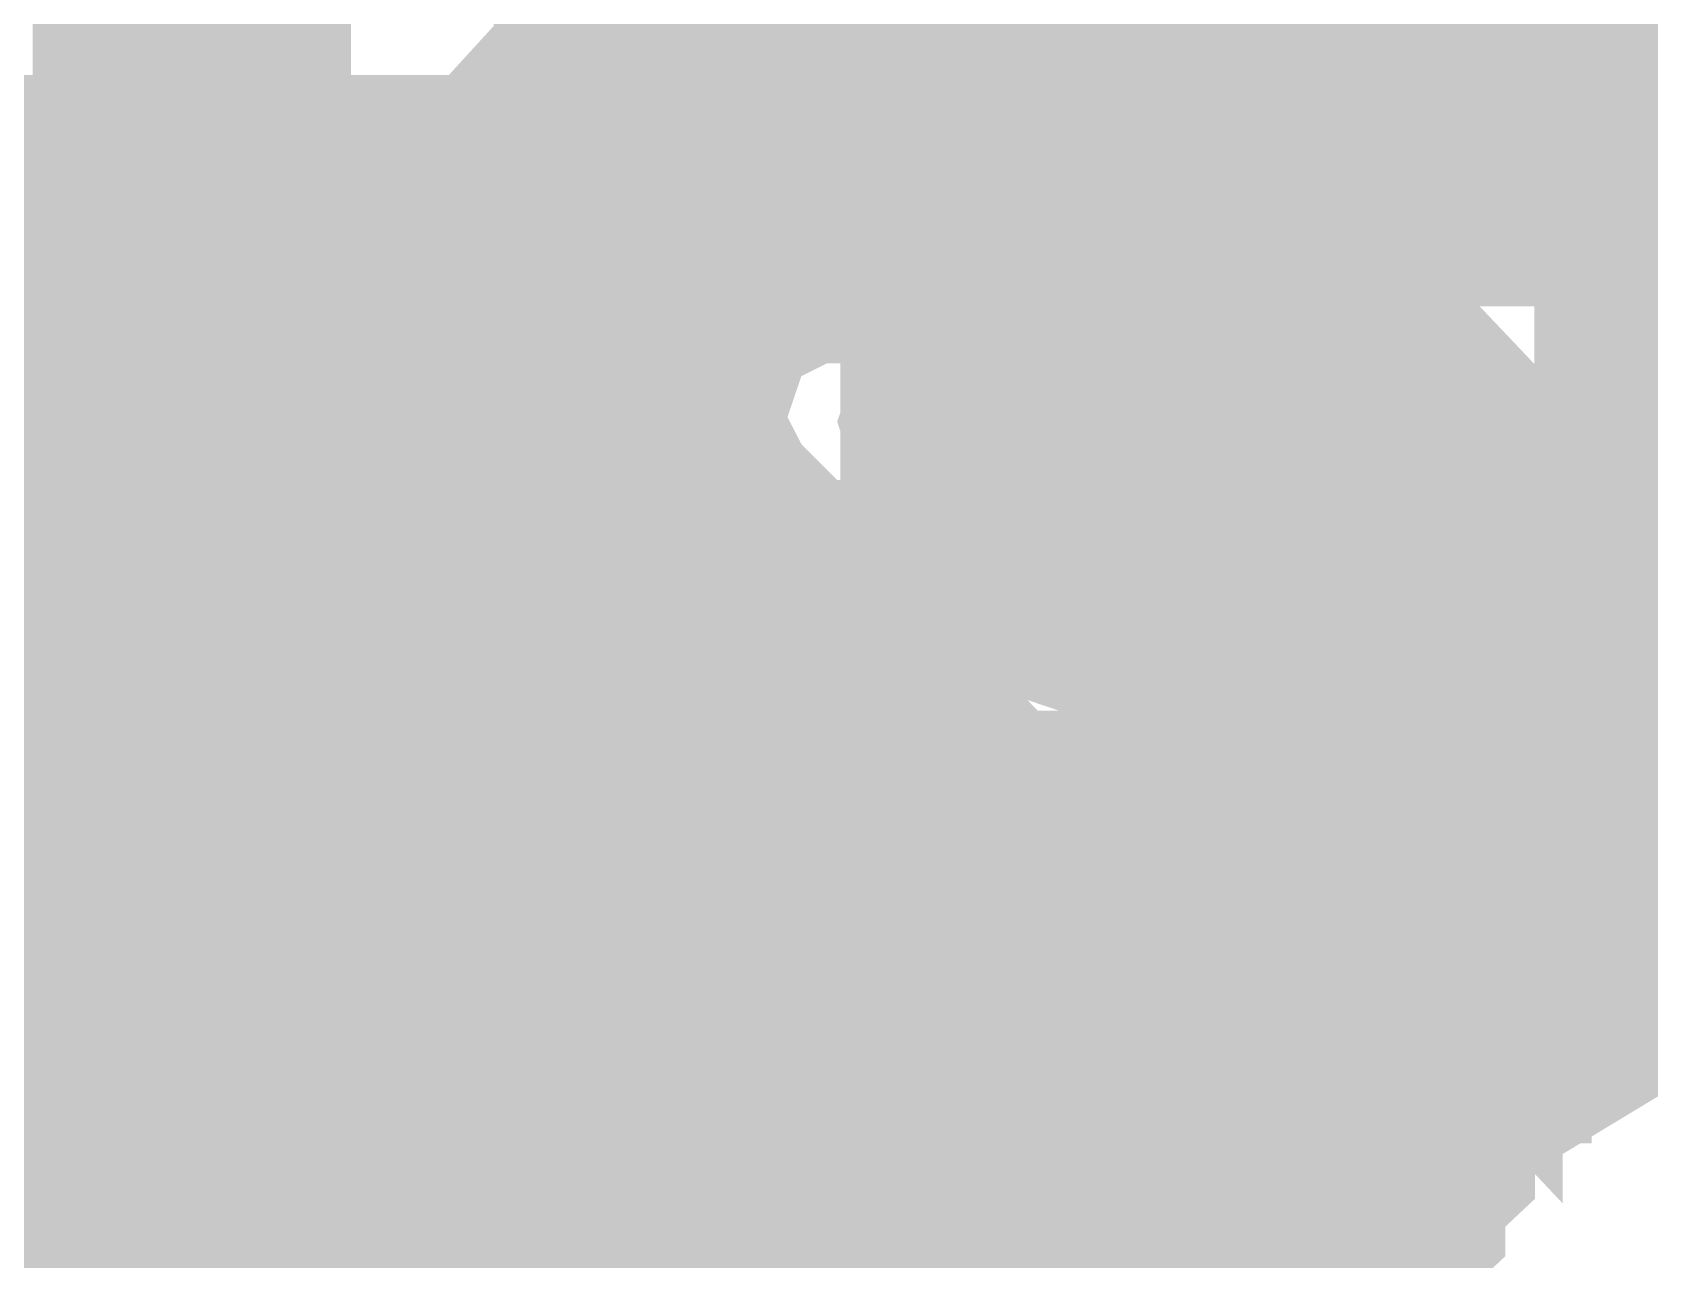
# Model space of a CAD drawing. Extents: x 0.1 to 11.6, y 0.3 to 16.2.
# Drawn here: x 10.1484 to 10.2416, y 12.8016 to 12.8725 of the extents above; entities that cross this region are included whole.
import ezdxf

# ---------------------------------------------------------------- set-up
doc = ezdxf.new("R2010")
doc.units = 0
doc.header["$MEASUREMENT"] = 0

msp = doc.modelspace()

# ---------------------------------------------------------------- linework, layer by layer
at = {"color": 0}
for points, const_width in [([(10.29, 12.92), (10.2917, 12.92), (10.2617, 12.915), (10.2317, 12.905), (10.205, 12.8883), (10.1833, 12.8683), (10.1634, 12.845), (10.16, 12.8417), (10.16, 12.8433), (10.16, 12.845), (10.16, 12.8467), (10.16, 12.85), (10.1583, 12.8517), (10.1533, 12.855), (10.15, 12.8567), (10.1417, 12.8567)], 0.01), ([(10.29, 12.92), (10.2617, 12.9167), (10.2367, 12.9083), (10.2116, 12.8967), (10.1883, 12.88), (10.17, 12.86)], 0.01), ([(10.2917, 12.5933), (10.2917, 12.605), (10.2617, 12.61), (10.2333, 12.62), (10.2083, 12.6367), (10.1867, 12.6583), (10.1683, 12.6833), (10.1567, 12.7116), (10.1517, 12.74), (10.1517, 12.7717), (10.1567, 12.8017), (10.1683, 12.8283), (10.1867, 12.8533), (10.2083, 12.875), (10.2333, 12.8917), (10.2617, 12.9033), (10.2917, 12.9083), (10.2917, 12.9183)], 0.006667), ([(10.4267, 12.8433), (10.4067, 12.8683), (10.3834, 12.8883), (10.3567, 12.9033), (10.3283, 12.9134), (10.2967, 12.9167), (10.2967, 12.9167), (10.2667, 12.9134), (10.2367, 12.9033), (10.21, 12.8883), (10.1867, 12.8683), (10.1667, 12.8433), (10.1533, 12.8167), (10.1433, 12.7867), (10.1417, 12.7567), (10.1433, 12.725), (10.1533, 12.695), (10.1667, 12.6683), (10.1867, 12.6433), (10.21, 12.6233), (10.2367, 12.6083), (10.2667, 12.5983)], 0.006667), ([(10.1517, 12.8233), (10.1517, 12.825), (10.155, 12.8333), (10.1567, 12.83), (10.1533, 12.8233), (10.155, 12.8267), (10.16, 12.835), (10.1634, 12.8433), (10.17, 12.85), (10.175, 12.86), (10.1816, 12.8666), (10.1867, 12.8733), (10.1934, 12.88), (10.2017, 12.885), (10.2083, 12.89), (10.2167, 12.8967), (10.225, 12.9), (10.2333, 12.905), (10.2433, 12.91), (10.2517, 12.9117)], 0.01), ([(10.2467, 12.91), (10.2383, 12.905), (10.23, 12.9), (10.2217, 12.8967), (10.2133, 12.89), (10.2067, 12.885), (10.2, 12.88), (10.1917, 12.8733), (10.185, 12.8666), (10.18, 12.86), (10.1733, 12.85), (10.1683, 12.8433), (10.1634, 12.835), (10.16, 12.8267), (10.1583, 12.8233)], 0.01), ([(10.2333, 12.8467), (10.2367, 12.8467), (10.2067, 12.8783), (10.2033, 12.8783), (10.2267, 12.895), (10.2533, 12.905), (10.2817, 12.9117), (10.3117, 12.9117), (10.34, 12.905), (10.3666, 12.895), (10.39, 12.8783)], 0.006667), ([(10.1634, 12.845), (10.1634, 12.8917), (10.165, 12.8917), (10.1667, 12.8917), (10.1683, 12.8917), (10.17, 12.8917), (10.1733, 12.8917)], 0.006667), ([(10.1783, 12.845), (10.1783, 12.8917)], 0.006667), ([(10.2, 12.8883), (10.2, 12.865)], 0.006667), ([(10.2067, 12.8883), (10.2067, 12.865)], 0.006667), ([(10.2067, 12.865), (10.2067, 12.8883)], 0.006667), ([(10.21, 12.865), (10.21, 12.8883)], 0.006667), ([(10.2133, 12.8883), (10.2133, 12.865)], 0.006667), ([(10.225, 12.8883), (10.215, 12.8883), (10.215, 12.865)], 0.006667), ([(10.225, 12.865), (10.225, 12.8883), (10.2333, 12.8883)], 0.006667), ([(10.2267, 12.8883), (10.2267, 12.865)], 0.006667), ([(10.23, 12.865), (10.23, 12.8883)], 0.006667), ([(10.2317, 12.8883), (10.2317, 12.865)], 0.006667), ([(10.2317, 12.8883), (10.2317, 12.865)], 0.006667), ([(10.2333, 12.865), (10.2333, 12.8883)], 0.006667), ([(10.2333, 12.8883), (10.2333, 12.865)], 0.006667), ([(10.235, 12.8883), (10.235, 12.865)], 0.006667), ([(10.2367, 12.8883), (10.2367, 12.865)], 0.006667), ([(10.2567, 12.8883), (10.24, 12.8883), (10.24, 12.865)], 0.006667), ([(10.1517, 12.885), (10.1517, 12.865)], 0.006667), ([(10.1583, 12.865), (10.1583, 12.885)], 0.006667), ([(10.16, 12.885), (10.16, 12.865)], 0.006667), ([(10.1634, 12.885), (10.1634, 12.865)], 0.006667), ([(10.1833, 12.885), (10.1833, 12.865)], 0.006667), ([(10.27, 12.885), (10.1934, 12.885), (10.1934, 12.865)], 0.006667), ([(10.1733, 12.86), (10.1867, 12.86), (10.1917, 12.865), (10.2, 12.8666), (10.2067, 12.865), (10.2133, 12.86), (10.215, 12.86), (10.2133, 12.8633), (10.2167, 12.865), (10.22, 12.8683), (10.2233, 12.87), (10.2267, 12.8717), (10.23, 12.8733), (10.2333, 12.875), (10.2367, 12.8783), (10.24, 12.88), (10.2517, 12.86), (10.2467, 12.86), (10.215, 12.86)], 0.006667), ([(10.2367, 12.88), (10.2333, 12.8783), (10.2283, 12.875), (10.225, 12.8733), (10.2217, 12.8717), (10.2183, 12.87), (10.215, 12.8683), (10.2116, 12.865), (10.2083, 12.8633), (10.2133, 12.8633)], 0.006667), ([(10.2467, 12.86), (10.2367, 12.88), (10.24, 12.88)], 0.006667), ([(10.16, 12.8783), (10.16, 12.865)], 0.006667), ([(10.1867, 12.8783), (10.1867, 12.865)], 0.006667), ([(10.1883, 12.8783), (10.1883, 12.865)], 0.006667), ([(10.1883, 12.8783), (10.19, 12.8783), (10.1934, 12.8783), (10.195, 12.8783), (10.1983, 12.8783), (10.2033, 12.8783), (10.2067, 12.8783), (10.2116, 12.8783), (10.2167, 12.8783), (10.2167, 12.865)], 0.006667), ([(10.2033, 12.8783), (10.2333, 12.8467)], 0.006667), ([(10.23, 12.865), (10.23, 12.8783)], 0.006667), ([(10.18, 12.8483), (10.1816, 12.8517), (10.185, 12.8567), (10.1883, 12.86), (10.1917, 12.8633), (10.195, 12.8666), (10.2, 12.87), (10.2033, 12.8733), (10.2067, 12.8767)], 0.006667), ([(10.2067, 12.8767), (10.2333, 12.85)], 0.006667), ([(10.2083, 12.8733), (10.2067, 12.875), (10.2067, 12.8767)], 0.006667), ([(10.3, 12.8767), (10.2983, 12.865), (10.29, 12.865), (10.2817, 12.8633), (10.2733, 12.86), (10.2667, 12.8567), (10.26, 12.8533), (10.2517, 12.85), (10.245, 12.845), (10.24, 12.84)], 0.006667), ([(10.2267, 12.8533), (10.2083, 12.8733)], 0.006667), ([(10.19, 12.7833), (10.2, 12.8083), (10.215, 12.83), (10.235, 12.8483), (10.2584, 12.8617), (10.285, 12.8683), (10.3117, 12.8683), (10.3383, 12.8617), (10.3366, 12.8617), (10.3333, 12.8633), (10.3317, 12.865), (10.3283, 12.865), (10.325, 12.8666), (10.3233, 12.8666), (10.32, 12.8666), (10.3167, 12.8683), (10.315, 12.8683)], 0.006667), ([(10.2333, 12.8467), (10.24, 12.8517), (10.2467, 12.855), (10.2533, 12.8583), (10.26, 12.8617), (10.2667, 12.8633), (10.275, 12.865), (10.2817, 12.8666), (10.29, 12.8683)], 0.006667), ([(10.1733, 12.865), (9.91499, 12.865), (9.91499, 12.6483), (10.1733, 12.6483)], 0.01), ([(10.195, 12.8666), (10.1917, 12.8666), (10.1883, 12.865), (10.1867, 12.865), (10.1833, 12.8633), (10.1816, 12.86)], 0.006667), ([(10.195, 12.8666), (10.1967, 12.8666)], 0.006667), ([(10.2, 12.8666), (10.195, 12.8666)], 0.006667), ([(10.2867, 12.8666), (10.28, 12.8666), (10.2733, 12.865), (10.2667, 12.8617), (10.2617, 12.86), (10.255, 12.8567), (10.2483, 12.8533), (10.2433, 12.85), (10.2367, 12.8467)], 0.006667), ([(10.17, 12.865), (10.17, 12.83)], 0.006667), ([(10.175, 12.865), (10.3834, 12.865)], 0.006667), ([(10.1917, 12.865), (10.1917, 12.8633)], 0.006667), ([(10.2367, 12.8633), (10.2367, 12.865)], 0.006667), ([(10.2983, 12.865), (10.29, 12.865), (10.2833, 12.8633), (10.2767, 12.8617), (10.2683, 12.8583), (10.2617, 12.855), (10.255, 12.8517), (10.2483, 12.8467), (10.2416, 12.8417), (10.24, 12.84)], 0.006667), ([(10.2917, 12.865), (10.2884, 12.865), (10.28, 12.8633), (10.2733, 12.8617), (10.265, 12.86), (10.2584, 12.8567), (10.2517, 12.8533), (10.245, 12.8483), (10.24, 12.8467)], 0.006667), ([(10.1917, 12.8633), (10.1934, 12.8633), (10.195, 12.8633), (10.1967, 12.8633), (10.1983, 12.8633), (10.2017, 12.8633), (10.205, 12.8633), (10.2083, 12.8633), (10.2133, 12.8633), (10.2167, 12.8633), (10.22, 12.8633)], 0.006667), ([(10.205, 12.8633), (10.205, 12.8483), (10.2116, 12.8483)], 0.006667), ([(10.2067, 12.8483), (10.2067, 12.8633)], 0.006667), ([(10.2116, 12.86), (10.2083, 12.8633)], 0.006667), ([(10.22, 12.8483), (10.2116, 12.8483), (10.2116, 12.8633)], 0.006667), ([(10.2167, 12.8483), (10.2167, 12.8633)], 0.006667), ([(10.22, 12.8633), (10.2233, 12.8633), (10.2267, 12.8633), (10.23, 12.8633), (10.2317, 12.8633), (10.235, 12.8633), (10.2367, 12.8633)], 0.006667), ([(10.2233, 12.8483), (10.22, 12.8483), (10.22, 12.8633)], 0.006667), ([(10.2233, 12.8483), (10.2233, 12.8633)], 0.006667), ([(10.1383, 12.8567), (10.1417, 12.8567), (10.1433, 12.8583), (10.145, 12.8567), (10.1483, 12.8567), (10.15, 12.855), (10.1517, 12.855), (10.1517, 12.8533), (10.1533, 12.8517), (10.155, 12.85), (10.155, 12.8483), (10.1567, 12.8467), (10.1567, 12.845), (10.155, 12.8417), (10.155, 12.84), (10.1533, 12.8366), (10.1517, 12.8333), (10.15, 12.8317), (10.1467, 12.8317), (10.1433, 12.83), (10.1417, 12.8317), (10.14, 12.8317)], 0.01), ([(10.1717, 12.86), (10.1083, 12.86), (10.1067, 12.86), (10.09, 12.8383), (10.0767, 12.8117), (10.07, 12.785), (10.0667, 12.7567), (10.07, 12.7283), (10.0767, 12.7), (10.09, 12.675), (10.1067, 12.6517), (10.1083, 12.6517), (10.1717, 12.6517)], 0.01), ([(10.16, 12.8417), (10.1617, 12.8433), (10.1617, 12.845), (10.1617, 12.8467), (10.1617, 12.8483), (10.1634, 12.85), (10.165, 12.85), (10.1667, 12.8517), (10.1717, 12.86), (10.1683, 12.86), (10.14, 12.86), (10.1383, 12.86), (10.1367, 12.86), (10.135, 12.86), (10.11, 12.86), (10.0917, 12.8383)], 0.01), ([(10.1983, 12.78), (10.2067, 12.8033), (10.22, 12.825), (10.2383, 12.8417), (10.26, 12.8533), (10.285, 12.86), (10.31, 12.86), (10.3333, 12.855), (10.3383, 12.8617)], 0.006667), ([(10.2, 12.7933), (10.2116, 12.815), (10.2283, 12.8333), (10.2483, 12.8483), (10.2717, 12.8583), (10.295, 12.8617), (10.2967, 12.8617), (10.295, 12.8617), (10.32, 12.8583), (10.3433, 12.8483), (10.3633, 12.8333), (10.38, 12.815), (10.39, 12.7933)], 0.006667), ([(10.3917, 12.7933), (10.3817, 12.815), (10.365, 12.8333), (10.345, 12.8483), (10.3217, 12.8583), (10.2967, 12.8617), (10.2967, 12.8617), (10.2717, 12.8583), (10.25, 12.8483), (10.2283, 12.8333), (10.2133, 12.815), (10.2017, 12.7933)], 0.006667), ([(10.2133, 12.7933), (10.225, 12.815), (10.24, 12.8333), (10.2617, 12.8483), (10.2833, 12.8583), (10.3083, 12.8617), (10.3083, 12.8617), (10.3066, 12.8617), (10.2817, 12.8583), (10.2584, 12.8483), (10.2383, 12.8333), (10.2233, 12.815), (10.2116, 12.7933)], 0.006667), ([(10.1717, 12.86), (10.3217, 12.86), (10.3383, 12.8383), (10.3517, 12.8117), (10.3583, 12.785), (10.3617, 12.7567), (10.3583, 12.7283), (10.3517, 12.7), (10.3383, 12.675), (10.3217, 12.6517), (10.1717, 12.6517)], 0.006667), ([(10.1867, 12.86), (10.19, 12.86), (10.1934, 12.86), (10.1967, 12.86), (10.2017, 12.86)], 0.006667), ([(10.3317, 12.855), (10.3083, 12.86), (10.2833, 12.86), (10.2584, 12.8533), (10.2367, 12.8417), (10.2183, 12.825), (10.205, 12.8033), (10.1967, 12.78), (10.1934, 12.7567), (10.1967, 12.7317), (10.205, 12.7083), (10.2183, 12.6883), (10.2367, 12.6717), (10.2584, 12.66), (10.2833, 12.6533), (10.3083, 12.6517), (10.3317, 12.6583), (10.3333, 12.6583)], 0.006667), ([(10.39, 12.7917), (10.3783, 12.815), (10.3633, 12.8333), (10.3433, 12.8483), (10.32, 12.8567), (10.295, 12.86), (10.295, 12.86), (10.2717, 12.8567), (10.2483, 12.8483), (10.2283, 12.8333), (10.2116, 12.815), (10.2017, 12.7917)], 0.006667), ([(10.2017, 12.86), (10.2033, 12.86), (10.205, 12.86), (10.2067, 12.86), (10.2083, 12.86), (10.2133, 12.86)], 0.006667), ([(10.2767, 12.8317), (10.2683, 12.8283), (10.2584, 12.83), (10.2517, 12.8366), (10.2517, 12.8467), (10.255, 12.855), (10.2633, 12.86), (10.2733, 12.8583), (10.2717, 12.8583)], 0.006667), ([(10.2733, 12.84), (10.24, 12.84), (10.24, 12.8583), (10.2917, 12.8583)], 0.01), ([(10.0917, 12.8467), (10.1133, 12.855), (10.1383, 12.8583), (10.1317, 12.8583), (10.1233, 12.8583), (10.1166, 12.8567), (10.11, 12.855), (10.1017, 12.8517), (10.095, 12.8483)], 0.006667), ([(10.1767, 12.8517), (10.175, 12.8517), (10.1683, 12.855), (10.16, 12.8567), (10.1533, 12.8583), (10.1467, 12.8583), (10.1383, 12.8583)], 0.006667), ([(10.1383, 12.6533), (10.1617, 12.6567), (10.185, 12.6667), (10.2033, 12.68), (10.22, 12.6983), (10.2317, 12.72), (10.2367, 12.7433), (10.2367, 12.7683), (10.2317, 12.7917), (10.22, 12.8133), (10.2033, 12.8317), (10.185, 12.8467), (10.1617, 12.855), (10.1383, 12.8583)], 0.006667), ([(10.205, 12.8583), (10.195, 12.8583)], 0.006667), ([(10.21, 12.8583), (10.205, 12.8583), (10.2, 12.855), (10.1983, 12.85), (10.2, 12.845), (10.205, 12.8433), (10.21, 12.8433), (10.2116, 12.84), (10.2133, 12.8383), (10.2167, 12.8383), (10.22, 12.84), (10.22, 12.8433), (10.22, 12.8467), (10.2167, 12.8483), (10.2133, 12.8483), (10.2116, 12.8467), (10.21, 12.8433)], 0.006667), ([(10.2067, 12.8567), (10.205, 12.8583), (10.2017, 12.8567), (10.2, 12.8567), (10.1983, 12.855), (10.1983, 12.8533), (10.1983, 12.85)], 0.006667), ([(10.2083, 12.8567), (10.2067, 12.8583), (10.205, 12.8583)], 0.006667), ([(10.33, 12.8517), (10.3283, 12.8517), (10.3217, 12.855), (10.315, 12.8567), (10.3083, 12.8567), (10.3017, 12.8583), (10.295, 12.8583), (10.2884, 12.8583), (10.28, 12.8567), (10.2733, 12.8567), (10.2667, 12.8533), (10.26, 12.8517), (10.2533, 12.8483), (10.2483, 12.845), (10.2416, 12.8417), (10.235, 12.8383), (10.23, 12.8333), (10.225, 12.8283), (10.22, 12.8233), (10.2167, 12.8184), (10.2116, 12.8117), (10.2083, 12.805), (10.205, 12.7983)], 0.006667), ([(10.3317, 12.6583), (10.33, 12.66), (10.305, 12.655), (10.28, 12.6567), (10.255, 12.665), (10.2333, 12.6783), (10.2167, 12.6967), (10.2033, 12.7183), (10.1967, 12.7433), (10.1967, 12.7683), (10.2033, 12.7933), (10.2167, 12.8167), (10.2333, 12.835), (10.255, 12.8483), (10.28, 12.855), (10.305, 12.8567), (10.33, 12.8517), (10.3317, 12.855), (10.3333, 12.855)], 0.006667), ([(10.245, 12.825), (10.2416, 12.8267), (10.2383, 12.8283), (10.2367, 12.8317), (10.235, 12.835), (10.235, 12.8366), (10.235, 12.8383), (10.235, 12.84), (10.235, 12.8433), (10.2367, 12.8467), (10.2383, 12.8483), (10.2383, 12.85), (10.2416, 12.8533), (10.245, 12.8567)], 0.006667), ([(10.2416, 12.8567), (10.2416, 12.8417)], 0.006667), ([(10.195, 12.7933), (10.1983, 12.8017), (10.2017, 12.8083), (10.205, 12.815), (10.21, 12.8217), (10.1783, 12.8533), (10.1634, 12.8283), (10.1517, 12.8), (10.1467, 12.7717)], 0.006667), ([(10.21, 12.8217), (10.2133, 12.8217), (10.1816, 12.8533), (10.1683, 12.8317), (10.1583, 12.8083), (10.1517, 12.785), (10.15, 12.76), (10.1467, 12.76), (10.1467, 12.7584), (10.1467, 12.7567), (10.1467, 12.755), (10.1467, 12.7533), (10.1467, 12.7517)], 0.006667), ([(10.2033, 12.7817), (10.2133, 12.805), (10.2283, 12.825), (10.2483, 12.84), (10.27, 12.85), (10.295, 12.855), (10.2983, 12.855), (10.2967, 12.855), (10.2967, 12.7917)], 0.006667), ([(10.255, 12.855), (10.26, 12.855), (10.2633, 12.855), (10.2567, 12.8533), (10.2517, 12.8467), (10.2517, 12.84), (10.2567, 12.8333), (10.2633, 12.8317), (10.2667, 12.8317), (10.2683, 12.8317), (10.27, 12.8317), (10.2717, 12.8317), (10.2733, 12.8333), (10.275, 12.8333), (10.275, 12.835), (10.2767, 12.8366), (10.2767, 12.8383)], 0.006667), ([(10.2633, 12.855), (10.2667, 12.855), (10.26, 12.8533)], 0.006667), ([(10.185, 12.8417), (10.1833, 12.8417), (10.1617, 12.85), (10.1383, 12.8533), (10.115, 12.85), (10.0933, 12.8417), (10.095, 12.8417), (10.1033, 12.8267)], 0.006667), ([(10.09, 12.6733), (10.1133, 12.6634), (10.1383, 12.6583), (10.1617, 12.6634), (10.185, 12.6733), (10.205, 12.6883), (10.22, 12.7083), (10.2283, 12.7317), (10.2317, 12.7567), (10.2283, 12.78), (10.22, 12.8033), (10.205, 12.8233), (10.185, 12.84), (10.1617, 12.85), (10.1383, 12.8533), (10.1383, 12.8533), (10.1133, 12.85), (10.09, 12.84)], 0.006667), ([(10.1767, 12.8267), (10.185, 12.8417), (10.1634, 12.85), (10.14, 12.8533), (10.1166, 12.85), (10.095, 12.8417)], 0.006667), ([(10.1383, 12.8533), (10.1433, 12.8517), (10.15, 12.8517), (10.155, 12.8517), (10.1617, 12.85), (10.1667, 12.8483), (10.1717, 12.8467), (10.1767, 12.8433), (10.1816, 12.8417), (10.1833, 12.8417)], 0.006667), ([(10.1383, 12.6583), (10.1617, 12.6634), (10.185, 12.6733), (10.205, 12.6883), (10.22, 12.7083), (10.2283, 12.7317), (10.2317, 12.7567), (10.2283, 12.78), (10.22, 12.8033), (10.205, 12.8233), (10.185, 12.84), (10.1617, 12.85), (10.1383, 12.8533)], 0.006667), ([(10.1816, 12.8533), (10.1783, 12.8533)], 0.006667), ([(10.2067, 12.7833), (10.2717, 12.7833), (10.2717, 12.85), (10.25, 12.84), (10.2317, 12.825), (10.2167, 12.8066), (10.2067, 12.7833), (10.2067, 12.7817), (10.2067, 12.78), (10.2733, 12.78), (10.275, 12.78), (10.2767, 12.7817), (10.2783, 12.7833), (10.28, 12.7833), (10.28, 12.785), (10.2817, 12.785), (10.2833, 12.7867), (10.2833, 12.8533), (10.2833, 12.7884), (10.285, 12.7884), (10.2867, 12.7884), (10.2884, 12.79), (10.2884, 12.8533)], 0.006667), ([(10.2267, 12.8533), (10.2283, 12.8517), (10.23, 12.8517), (10.2317, 12.85), (10.2333, 12.85)], 0.006667), ([(10.2416, 12.8417), (10.245, 12.8417), (10.2467, 12.8433), (10.2483, 12.845), (10.25, 12.8467), (10.2517, 12.8483), (10.2533, 12.8483), (10.255, 12.85), (10.2567, 12.8517)], 0.006667), ([(10.18, 12.8483), (10.205, 12.8217), (10.2083, 12.825), (10.2116, 12.83), (10.215, 12.8333), (10.2183, 12.8366), (10.2217, 12.84), (10.225, 12.8433), (10.2283, 12.8467), (10.2333, 12.85)], 0.006667), ([(10.1983, 12.85), (10.1983, 12.8483), (10.1983, 12.8467), (10.2, 12.845), (10.2017, 12.8433), (10.205, 12.8433), (10.2067, 12.8433), (10.2067, 12.845)], 0.006667), ([(10.215, 12.85), (10.21, 12.8483), (10.2083, 12.8433), (10.21, 12.8383), (10.215, 12.8366)], 0.006667), ([(10.2083, 12.8366), (10.2133, 12.8383), (10.215, 12.8433), (10.2133, 12.8483), (10.2083, 12.85)], 0.006667), ([(10.1783, 12.8483), (10.1767, 12.845), (10.1717, 12.8383), (10.1667, 12.83), (10.1634, 12.8217), (10.16, 12.815), (10.1567, 12.8066), (10.1533, 12.7983), (10.1517, 12.79), (10.15, 12.78), (10.1483, 12.7717), (10.1483, 12.7633), (10.1483, 12.755), (10.1483, 12.745), (10.15, 12.7367), (10.1517, 12.7283), (10.1533, 12.72), (10.155, 12.71), (10.1583, 12.7017), (10.1617, 12.695), (10.165, 12.6867), (10.1683, 12.6783), (10.1733, 12.6717), (10.1783, 12.665)], 0.006667), ([(10.18, 12.8483), (10.1783, 12.8483), (10.1783, 12.8467), (10.18, 12.845)], 0.006667), ([(10.2233, 12.8483), (10.215, 12.8483)], 0.006667), ([(10.24, 12.8467), (10.2367, 12.845), (10.2317, 12.84), (10.225, 12.835), (10.2217, 12.83), (10.22, 12.8267)], 0.01), ([(10.1634, 12.845), (10.165, 12.845)], 0.01), ([(10.1634, 12.845), (10.165, 12.845), (10.1667, 12.845), (10.1683, 12.845), (10.17, 12.845), (10.1733, 12.845)], 0.006667), ([(10.1733, 12.845), (10.175, 12.845), (10.1767, 12.845), (10.1783, 12.845)], 0.006667), ([(10.18, 12.845), (10.2, 12.825)], 0.006667), ([(10.165, 12.8433), (10.165, 12.8417), (10.165, 12.84), (10.1634, 12.8383), (10.1634, 12.835), (10.1617, 12.8333), (10.16, 12.8317), (10.1583, 12.8317), (10.1583, 12.83)], 0.006667), ([(10.195, 12.8433), (10.205, 12.8433)], 0.006667), ([(10.205, 12.8433), (10.2067, 12.8433), (10.2083, 12.8433)], 0.006667), ([(10.175, 12.8267), (10.1816, 12.8417)], 0.006667), ([(10.24, 12.84), (10.2416, 12.84), (10.2416, 12.8417)], 0.006667), ([(10.2317, 12.7584), (10.2283, 12.7817), (10.2183, 12.8033), (10.205, 12.8233), (10.1867, 12.8383), (10.19, 12.8383), (10.18, 12.8233), (10.1816, 12.8233), (10.1783, 12.8233), (10.1783, 12.825), (10.1767, 12.825), (10.175, 12.8267)], 0.006667), ([(10.1867, 12.8383), (10.1783, 12.8233)], 0.006667), ([(10.2317, 12.7584), (10.2283, 12.7817), (10.22, 12.805), (10.205, 12.8233), (10.1867, 12.8383)], 0.006667), ([(10.2167, 12.7584), (10.2333, 12.7584), (10.23, 12.7817), (10.2217, 12.805), (10.2083, 12.8233), (10.19, 12.8383)], 0.006667), ([(10.215, 12.8383), (10.2233, 12.8383)], 0.006667), ([(10.175, 12.8267), (10.1767, 12.8267), (10.1717, 12.8283), (10.1683, 12.8317), (10.1634, 12.8333), (10.1583, 12.8333), (10.1533, 12.835), (10.15, 12.835), (10.145, 12.8366), (10.14, 12.8366)], 0.006667), ([(10.1433, 12.83), (10.1467, 12.83), (10.1483, 12.83), (10.15, 12.83), (10.1517, 12.83), (10.1517, 12.8317), (10.1533, 12.8317), (10.155, 12.8333)], 0.01), ([(10.1567, 12.83), (10.1583, 12.83)], 0.01), ([(10.3717, 12.6667), (10.3733, 12.6667), (10.375, 12.6683), (10.3767, 12.67), (10.3783, 12.67), (10.38, 12.6717), (10.3817, 12.6733), (10.3834, 12.675), (10.385, 12.6767), (10.3783, 12.67)], 0.006667), ([(10.1683, 12.805), (10.1767, 12.8184), (10.175, 12.8184), (10.175, 12.82), (10.1733, 12.82), (10.1733, 12.8217), (10.1717, 12.8217), (10.1733, 12.8217), (10.1567, 12.8283), (10.14, 12.83), (10.1233, 12.8283), (10.1067, 12.8217), (10.105, 12.8217), (10.0883, 12.8083)], 0.006667), ([(10.1717, 12.69), (10.1883, 12.7033), (10.2, 12.72), (10.2083, 12.7416), (10.2083, 12.7617), (10.2033, 12.7833), (10.1934, 12.8017), (10.1783, 12.8167), (10.1583, 12.8267), (10.1383, 12.83), (10.1334, 12.83), (10.1283, 12.83), (10.125, 12.8283), (10.12, 12.8283), (10.1166, 12.8267), (10.1117, 12.825), (10.1083, 12.8233), (10.105, 12.8217)], 0.006667), ([(10.1733, 12.8217), (10.1567, 12.8283), (10.14, 12.83), (10.1233, 12.8283), (10.1067, 12.8217), (10.115, 12.8066)], 0.006667), ([(10.1483, 12.83), (10.1467, 12.83)], 0.006667), ([(10.17, 12.83), (10.18, 12.83)], 0.006667), ([(10.17, 12.83), (10.1717, 12.83)], 0.006667), ([(10.18, 12.83), (10.1816, 12.83), (10.1833, 12.83), (10.185, 12.83), (10.1867, 12.83)], 0.006667), ([(10.1867, 12.83), (10.2133, 12.83)], 0.006667), ([(10.2133, 12.83), (10.215, 12.83), (10.2167, 12.83), (10.2183, 12.83), (10.22, 12.83), (10.2217, 12.83), (10.2233, 12.83)], 0.006667), ([(10.2233, 12.83), (10.2467, 12.83)], 0.006667), ([(10.2633, 12.8267), (10.2483, 12.8267), (10.2433, 12.8267), (10.24, 12.8267), (10.235, 12.8267), (10.2317, 12.8267), (10.2283, 12.8267), (10.2233, 12.8267), (10.2217, 12.8267), (10.22, 12.8267), (10.2167, 12.8267), (10.215, 12.8267), (10.1934, 12.8267), (10.1934, 12.825)], 0.01), ([(10.1934, 12.8267), (10.195, 12.8267)], 0.01), ([(10.2067, 12.825), (10.1683, 12.825), (10.1667, 12.825), (10.1667, 12.8233)], 0.01), ([(10.1767, 12.7116), (10.1767, 12.8017), (10.21, 12.8017), (10.21, 12.8184), (10.21, 12.82), (10.21, 12.8217), (10.2083, 12.8233), (10.2083, 12.825), (10.2067, 12.825), (10.2233, 12.825), (10.2233, 12.8233), (10.2233, 12.8217), (10.225, 12.82), (10.225, 12.8184), (10.225, 12.6967)], 0.01), ([(10.22, 12.8267), (10.2167, 12.8217), (10.2116, 12.815), (10.2083, 12.8083), (10.205, 12.8017), (10.2017, 12.7933), (10.2, 12.7867), (10.1983, 12.7783), (10.1967, 12.77)], 0.006667), ([(10.22, 12.8233), (10.1967, 12.8233), (10.1967, 12.8267)], 0.006667), ([(10.2, 12.8233), (10.2, 12.8267)], 0.006667), ([(10.2017, 12.8233), (10.2017, 12.8267)], 0.006667), ([(10.205, 12.8233), (10.205, 12.8267)], 0.006667), ([(10.205, 12.8233), (10.205, 12.8267)], 0.006667), ([(10.2067, 12.6883), (10.2233, 12.6883), (10.2233, 12.69), (10.2233, 12.6917), (10.225, 12.6934), (10.225, 12.695), (10.225, 12.6967), (10.225, 12.8184), (10.225, 12.82), (10.2233, 12.8217), (10.2233, 12.8233), (10.2233, 12.825), (10.2633, 12.825)], 0.01), ([(10.2083, 12.8233), (10.2083, 12.8267)], 0.006667), ([(10.21, 12.8233), (10.21, 12.8267)], 0.006667), ([(10.21, 12.8233), (10.21, 12.8267)], 0.006667), ([(10.2133, 12.8233), (10.2133, 12.8267)], 0.006667), ([(10.2167, 12.8233), (10.2167, 12.8267)], 0.006667), ([(10.2183, 12.8233), (10.2183, 12.8267)], 0.006667), ([(10.2183, 12.8233), (10.2183, 12.8267)], 0.006667), ([(10.265, 12.8267), (10.265, 12.8233), (10.2633, 12.8233), (10.26, 12.8233), (10.2584, 12.8233), (10.255, 12.8233), (10.2517, 12.8233), (10.2483, 12.8233), (10.245, 12.8233), (10.2416, 12.8233), (10.2367, 12.8233), (10.2333, 12.8233), (10.23, 12.8233), (10.2267, 12.8233), (10.225, 12.8233), (10.2233, 12.8233), (10.22, 12.8233)], 0.006667), ([(10.2217, 12.8233), (10.2217, 12.8267)], 0.006667), ([(10.225, 12.8233), (10.225, 12.8267)], 0.006667), ([(10.2283, 12.8233), (10.2283, 12.8267)], 0.006667), ([(10.2317, 12.8267), (10.2317, 12.8117)], 0.006667), ([(10.2333, 12.8267), (10.2333, 12.825)], 0.006667), ([(10.235, 12.8267), (10.235, 12.825)], 0.006667), ([(10.2383, 12.8117), (10.2383, 12.8267)], 0.006667), ([(10.2433, 12.8267), (10.2433, 12.825), (10.2416, 12.825)], 0.006667), ([(10.2433, 12.825), (10.2433, 12.8267)], 0.006667), ([(10.2433, 12.825), (10.2433, 12.8267)], 0.006667), ([(10.1483, 12.8233), (10.1417, 12.8233), (10.1417, 12.8217), (10.1417, 12.8184), (10.1417, 12.815), (10.1417, 12.8117), (10.1417, 12.81), (10.14, 12.81), (10.14, 12.8083), (10.14, 12.7067), (10.14, 12.705), (10.1417, 12.705), (10.1417, 12.7033), (10.1417, 12.6983), (10.1417, 12.6967), (10.1417, 12.6917), (10.1417, 12.69), (10.1417, 12.6883), (10.1483, 12.6883)], 0.01), ([(10.1816, 12.8233), (10.1717, 12.8233), (10.17, 12.8233), (10.1683, 12.8233), (10.1667, 12.8233), (10.165, 12.8233), (10.1634, 12.8233), (10.1617, 12.8233), (10.16, 12.8233), (10.1483, 12.8233), (10.1467, 12.8233), (10.1467, 12.8217), (10.1467, 12.6917), (10.1467, 12.69), (10.1483, 12.6883), (10.16, 12.6883), (10.1617, 12.6883), (10.1634, 12.6883), (10.165, 12.6883), (10.1667, 12.6883), (10.1683, 12.6883), (10.17, 12.6883), (10.1717, 12.6883), (10.1816, 12.6883)], 0.01), ([(10.17, 12.8233), (10.1683, 12.8233), (10.165, 12.8233), (10.1634, 12.8233)], 0.01), ([(10.175, 12.8217), (10.1816, 12.8217), (10.1816, 12.8233), (10.2017, 12.8233)], 0.01), ([(10.185, 12.825), (10.1833, 12.8233), (10.1833, 12.8217), (10.1833, 12.82), (10.1833, 12.8184), (10.1833, 12.8167)], 0.006667), ([(10.185, 12.825), (10.1833, 12.8233), (10.1833, 12.8217), (10.1833, 12.82), (10.1833, 12.8184), (10.1833, 12.8167), (10.1833, 12.695)], 0.006667), ([(10.2, 12.825), (10.2017, 12.8233), (10.2017, 12.8217), (10.2033, 12.8217), (10.205, 12.8217)], 0.006667), ([(10.2017, 12.8133), (10.2017, 12.8117), (10.2017, 12.81), (10.2033, 12.81), (10.2033, 12.8117), (10.2033, 12.8133), (10.205, 12.815), (10.205, 12.8184), (10.205, 12.82), (10.2033, 12.82), (10.2033, 12.8217), (10.2033, 12.8233), (10.2017, 12.8233), (10.2017, 12.8217)], 0.01), ([(10.2033, 12.81), (10.2067, 12.81), (10.2083, 12.81), (10.2083, 12.8117), (10.2083, 12.8133), (10.2083, 12.815), (10.2083, 12.8184), (10.2083, 12.82), (10.2083, 12.8217), (10.2083, 12.8233), (10.2067, 12.8233), (10.2033, 12.8233)], 0.01), ([(10.2116, 12.8233), (10.2116, 12.825)], 0.006667), ([(10.225, 12.8233), (10.225, 12.825), (10.2267, 12.825)], 0.006667), ([(10.225, 12.825), (10.225, 12.8233)], 0.006667), ([(10.2317, 12.8167), (10.2317, 12.8184), (10.2333, 12.82), (10.2333, 12.8184), (10.2333, 12.8167)], 0.006667), ([(10.2333, 12.825), (10.235, 12.825), (10.2367, 12.825), (10.2383, 12.825), (10.24, 12.825), (10.2416, 12.825), (10.2433, 12.825)], 0.006667), ([(10.14, 12.7867), (10.1417, 12.795), (10.145, 12.805), (10.1483, 12.815), (10.1517, 12.8233)], 0.006667), ([(10.16, 12.8233), (10.15, 12.7967), (10.145, 12.77), (10.145, 12.7416), (10.15, 12.715), (10.16, 12.6883)], 0.006667), ([(10.1767, 12.8017), (10.1767, 12.8033), (10.1767, 12.805), (10.175, 12.8066), (10.175, 12.8083), (10.1733, 12.81), (10.1717, 12.81), (10.1717, 12.8117), (10.1717, 12.8133), (10.1717, 12.8167), (10.1717, 12.8184), (10.1717, 12.82), (10.1733, 12.82), (10.1733, 12.8217), (10.175, 12.8217), (10.1517, 12.8217), (10.1517, 12.82), (10.15, 12.82), (10.15, 12.8184), (10.15, 12.695)], 0.01), ([(10.1634, 12.8167), (10.1634, 12.8184), (10.1634, 12.82), (10.165, 12.8217), (10.165, 12.8233)], 0.006667), ([(10.165, 12.8233), (10.1634, 12.8217)], 0.006667), ([(10.1683, 12.8233), (10.1683, 12.8217), (10.1667, 12.82), (10.1667, 12.8184), (10.1667, 12.8167)], 0.006667), ([(10.1667, 12.8233), (10.1667, 12.8217), (10.1667, 12.82), (10.1667, 12.8184), (10.1667, 12.8167)], 0.006667), ([(10.1683, 12.8167), (10.1683, 12.8184), (10.1683, 12.82), (10.1683, 12.8217), (10.1683, 12.8233), (10.17, 12.8233)], 0.006667), ([(10.17, 12.8233), (10.17, 12.8217), (10.17, 12.82), (10.1717, 12.8184), (10.1717, 12.8167)], 0.006667), ([(10.1717, 12.8233), (10.1717, 12.8167)], 0.006667), ([(10.1867, 12.6733), (10.1783, 12.6883), (10.1816, 12.6883), (10.18, 12.6883), (10.19, 12.6733), (10.2083, 12.6883), (10.2217, 12.7083), (10.23, 12.73), (10.2333, 12.7533), (10.2167, 12.7533), (10.215, 12.7533), (10.215, 12.755), (10.215, 12.7567), (10.215, 12.7584), (10.2167, 12.7584), (10.2133, 12.7783), (10.2067, 12.7967), (10.195, 12.8117), (10.1816, 12.8233)], 0.006667), ([(10.2017, 12.8167), (10.2017, 12.8184), (10.2033, 12.82), (10.2033, 12.8217), (10.2033, 12.8233)], 0.006667), ([(10.2033, 12.8233), (10.205, 12.8233)], 0.006667), ([(10.205, 12.8233), (10.205, 12.8167), (10.205, 12.815), (10.205, 12.8133), (10.205, 12.8117), (10.2067, 12.81)], 0.006667), ([(10.2067, 12.8167), (10.2067, 12.8184), (10.2067, 12.82), (10.2067, 12.8217), (10.2067, 12.8233), (10.2083, 12.8233)], 0.006667), ([(10.225, 12.8233), (10.2116, 12.8233)], 0.006667), ([(10.2183, 12.8233), (10.2133, 12.8217)], 0.006667), ([(10.2133, 12.8233), (10.2133, 12.8217)], 0.006667), ([(10.2333, 12.8233), (10.2267, 12.8184), (10.2283, 12.8184), (10.23, 12.8184), (10.2317, 12.8184), (10.2333, 12.8184), (10.2367, 12.8184), (10.24, 12.8184), (10.2433, 12.8184), (10.2467, 12.8184)], 0.006667), ([(10.22, 12.8117), (10.22, 12.8133), (10.2217, 12.815), (10.2217, 12.8167), (10.2233, 12.8167), (10.2233, 12.8184), (10.225, 12.82), (10.225, 12.8217), (10.2267, 12.8233)], 0.006667), ([(10.225, 12.8233), (10.2433, 12.8233), (10.24, 12.82), (10.2383, 12.8167)], 0.006667), ([(10.225, 12.8233), (10.2267, 12.8217)], 0.006667), ([(10.2267, 12.8233), (10.2267, 12.8184)], 0.006667), ([(10.2267, 12.8217), (10.2283, 12.8233)], 0.006667), ([(10.23, 12.8217), (10.2333, 12.8217), (10.235, 12.8217), (10.2367, 12.8217), (10.2383, 12.8217), (10.24, 12.8217), (10.2367, 12.8233)], 0.006667), ([(10.23, 12.8117), (10.2317, 12.8133), (10.2317, 12.815), (10.2333, 12.8167), (10.235, 12.8167), (10.235, 12.8184), (10.2367, 12.82), (10.2367, 12.8217), (10.2383, 12.8233)], 0.006667), ([(10.24, 12.8233), (10.2416, 12.8217)], 0.006667), ([(10.24, 12.8217), (10.24, 12.8233)], 0.006667), ([(10.2416, 12.8217), (10.2433, 12.8233)], 0.006667), ([(10.1634, 12.8066), (10.1717, 12.8217)], 0.006667), ([(10.165, 12.8066), (10.1733, 12.8217)], 0.006667), ([(10.1733, 12.8217), (10.175, 12.8217)], 0.006667), ([(10.2133, 12.8217), (10.2083, 12.815), (10.205, 12.81), (10.2033, 12.8033), (10.2, 12.7967), (10.1983, 12.79), (10.195, 12.7833), (10.195, 12.7767), (10.1934, 12.77)], 0.006667), ([(10.2633, 12.8217), (10.245, 12.8167), (10.2267, 12.8083), (10.2133, 12.7933), (10.205, 12.775), (10.2017, 12.7567), (10.205, 12.7367), (10.2133, 12.7183), (10.2267, 12.705), (10.245, 12.695), (10.2633, 12.6917)], 0.006667), ([(10.205, 12.8217), (10.2067, 12.8217)], 0.006667), ([(10.2133, 12.8217), (10.215, 12.8217), (10.2167, 12.8217), (10.2183, 12.8217), (10.22, 12.8217), (10.2217, 12.8217), (10.225, 12.8217), (10.2283, 12.8217), (10.23, 12.8217)], 0.006667), ([(10.1717, 12.8184), (10.1733, 12.8184)], 0.01), ([(10.185, 12.8167), (10.185, 12.8184), (10.185, 12.82), (10.185, 12.8184), (10.1833, 12.8167)], 0.006667), ([(10.195, 12.82), (10.185, 12.82)], 0.006667), ([(10.1934, 12.8167), (10.1934, 12.8184), (10.1934, 12.82), (10.195, 12.82), (10.195, 12.8184), (10.195, 12.8167)], 0.006667), ([(10.225, 12.8167), (10.225, 12.8184), (10.2233, 12.8184), (10.2233, 12.82), (10.2233, 12.8184), (10.2233, 12.8167)], 0.006667), ([(10.2333, 12.82), (10.2233, 12.82)], 0.006667), ([(10.2116, 12.7584), (10.2083, 12.7767), (10.2017, 12.7933), (10.1917, 12.8066), (10.1783, 12.8184), (10.1767, 12.8184)], 0.006667), ([(10.1783, 12.8184), (10.18, 12.8184)], 0.006667), ([(10.2333, 12.8167), (10.2333, 12.815), (10.2333, 12.8133), (10.2317, 12.815), (10.2317, 12.8167)], 0.006667), ([(10.1667, 12.8167), (10.1667, 12.815), (10.1667, 12.8133), (10.1667, 12.8117), (10.1667, 12.81), (10.165, 12.81), (10.165, 12.8117), (10.1634, 12.8133), (10.1634, 12.815), (10.1634, 12.8167)], 0.006667), ([(10.1667, 12.8167), (10.1667, 12.8017)], 0.006667), ([(10.1717, 12.8167), (10.1717, 12.815), (10.17, 12.8133), (10.17, 12.8117), (10.17, 12.81), (10.1683, 12.81), (10.1683, 12.8117), (10.1683, 12.8133), (10.1683, 12.815), (10.1683, 12.8167)], 0.006667), ([(10.17, 12.8083), (10.17, 12.81), (10.1717, 12.81), (10.1717, 12.8117), (10.1717, 12.8133), (10.1717, 12.815), (10.1717, 12.8167)], 0.006667), ([(10.1833, 12.8167), (10.1833, 12.695), (10.1833, 12.6934), (10.1833, 12.6917), (10.1833, 12.69), (10.1833, 12.6883), (10.185, 12.6883), (10.185, 12.6867)], 0.006667), ([(10.1833, 12.8167), (10.185, 12.815), (10.185, 12.8133), (10.185, 12.815), (10.185, 12.8167)], 0.006667), ([(10.195, 12.8167), (10.195, 12.815), (10.195, 12.8133), (10.1934, 12.8133), (10.1934, 12.815), (10.1934, 12.8167)], 0.006667), ([(10.2033, 12.8117), (10.2033, 12.8133), (10.2017, 12.815), (10.2017, 12.8167)], 0.006667), ([(10.2083, 12.81), (10.2067, 12.81), (10.2067, 12.8117), (10.2067, 12.8133), (10.2067, 12.815), (10.2067, 12.8167)], 0.006667), ([(10.2233, 12.8167), (10.2233, 12.815), (10.2233, 12.8133), (10.2233, 12.815), (10.225, 12.815), (10.225, 12.8167)], 0.006667), ([(10.2383, 12.8167), (10.2367, 12.8167), (10.2367, 12.815), (10.235, 12.8133), (10.235, 12.8117)], 0.006667), ([(10.16, 12.6983), (10.1783, 12.7017), (10.1934, 12.71), (10.2067, 12.7217), (10.215, 12.7383), (10.2167, 12.7567), (10.215, 12.7733), (10.2067, 12.79), (10.1934, 12.8033), (10.1783, 12.8117), (10.16, 12.815)], 0.006667), ([(10.16, 12.6983), (10.1783, 12.7017), (10.1934, 12.71), (10.2067, 12.7217), (10.215, 12.7383), (10.2167, 12.7567), (10.215, 12.7733), (10.2067, 12.79), (10.1934, 12.8033), (10.1783, 12.8117), (10.16, 12.815)], 0.006667), ([(10.1634, 12.8066), (10.165, 12.8066), (10.1617, 12.8083), (10.1583, 12.81), (10.1567, 12.8117), (10.1533, 12.8117), (10.15, 12.8133), (10.1467, 12.8133), (10.1433, 12.8133), (10.14, 12.8133)], 0.006667), ([(10.1634, 12.8133), (10.165, 12.8117)], 0.006667), ([(10.185, 12.8133), (10.195, 12.8133)], 0.006667), ([(10.2233, 12.8133), (10.2333, 12.8133)], 0.006667), ([(10.1733, 12.81), (10.175, 12.81)], 0.01), ([(10.1733, 12.81), (10.2067, 12.81), (10.2083, 12.8083), (10.2083, 12.8066), (10.21, 12.805), (10.21, 12.8033), (10.21, 12.8017)], 0.01), ([(10.2017, 12.8117), (10.215, 12.8117), (10.235, 12.8117)], 0.006667), ([(10.2017, 12.81), (10.2017, 12.8117)], 0.006667), ([(10.215, 12.8117), (10.215, 12.81), (10.2017, 12.81)], 0.006667), ([(10.205, 12.81), (10.2067, 12.81)], 0.01), ([(10.2167, 12.81), (10.2167, 12.8117)], 0.006667), ([(10.2317, 12.8117), (10.2333, 12.8117), (10.235, 12.8117), (10.2367, 12.8117)], 0.006667), ([(10.2367, 12.8117), (10.2383, 12.8117)], 0.006667), ([(10.165, 12.81), (10.17, 12.81)], 0.006667), ([(10.2116, 12.7967), (10.2133, 12.7983), (10.2133, 12.8), (10.2133, 12.8017), (10.215, 12.8033), (10.215, 12.805), (10.2167, 12.8066), (10.2167, 12.8083), (10.2183, 12.81)], 0.006667), ([(10.2267, 12.7967), (10.2283, 12.7983), (10.2283, 12.8), (10.2283, 12.8017), (10.23, 12.8033), (10.23, 12.805), (10.2317, 12.8066), (10.2317, 12.8083), (10.2333, 12.81), (10.215, 12.81)], 0.006667), ([(10.2233, 12.7967), (10.2233, 12.7983), (10.225, 12.8), (10.225, 12.8017), (10.2267, 12.8033), (10.2267, 12.805), (10.2283, 12.8066), (10.2283, 12.8083), (10.23, 12.81)], 0.006667), ([(10.14, 12.8083), (10.17, 12.8083)], 0.006667), ([(10.17, 12.8083), (10.1683, 12.8083), (10.1683, 12.8066), (10.1683, 12.805), (10.1667, 12.8033), (10.1667, 12.8017)], 0.006667), ([(10.1583, 12.7867), (10.1583, 12.7884), (10.1567, 12.785)], 0.01), ([(10.1634, 12.8017), (10.1617, 12.8017), (10.1567, 12.8033), (10.1517, 12.805), (10.145, 12.8066), (10.14, 12.8066), (10.1334, 12.8066), (10.1283, 12.805), (10.1233, 12.8033), (10.1183, 12.8017), (10.1166, 12.8017), (10.115, 12.8017), (10.1017, 12.7917), (10.0933, 12.7783)], 0.006667), ([(10.16, 12.71), (10.1733, 12.72), (10.1833, 12.735), (10.1867, 12.75), (10.1867, 12.7667), (10.18, 12.7833), (10.1683, 12.795), (10.1533, 12.8033), (10.1383, 12.8066), (10.135, 12.8066), (10.1317, 12.8066), (10.1283, 12.8066), (10.1267, 12.8066), (10.1233, 12.805), (10.12, 12.805), (10.1183, 12.8033), (10.115, 12.8017)], 0.006667), ([(10.1617, 12.8017), (10.1567, 12.8033), (10.1517, 12.805), (10.145, 12.8066), (10.14, 12.8066), (10.1334, 12.8066), (10.1283, 12.805), (10.1233, 12.8033), (10.1183, 12.8017)], 0.006667), ([(10.1467, 12.8066), (10.145, 12.8066)], 0.006667), ([(10.1634, 12.8066), (10.165, 12.8066), (10.165, 12.805), (10.1667, 12.805), (10.1683, 12.805), (10.17, 12.805)], 0.006667), ([(10.155, 12.78), (10.155, 12.8), (10.155, 12.8017), (10.1567, 12.8017), (10.1617, 12.8017), (10.1634, 12.8017), (10.165, 12.8), (10.165, 12.795)], 0.01), ([(10.1617, 12.8017), (10.1634, 12.8), (10.1634, 12.7967), (10.165, 12.7917), (10.165, 12.79), (10.1667, 12.785), (10.1667, 12.7817), (10.1667, 12.7783), (10.1683, 12.7733), (10.1667, 12.7733), (10.1667, 12.7717), (10.1667, 12.7733), (10.1667, 12.775), (10.165, 12.7767), (10.1667, 12.7783), (10.1667, 12.78), (10.165, 12.7833), (10.1634, 12.7833), (10.1634, 12.7817), (10.1617, 12.7833), (10.1617, 12.7817), (10.1634, 12.7817)], 0.01), ([(10.1683, 12.77), (10.1667, 12.77), (10.1667, 12.7717), (10.1683, 12.7717), (10.1683, 12.7733), (10.1683, 12.7783), (10.1683, 12.7817), (10.1667, 12.785), (10.1667, 12.79), (10.165, 12.7917), (10.165, 12.7967), (10.1634, 12.8), (10.1634, 12.8017), (10.165, 12.8017)], 0.01), ([(10.1683, 12.8017), (10.17, 12.8017), (10.17, 12.8), (10.17, 12.7833), (10.17, 12.8), (10.17, 12.8017), (10.1683, 12.8017), (10.1667, 12.8017)], 0.01), ([(10.1634, 12.8017), (10.155, 12.7884), (10.1533, 12.7884), (10.1517, 12.7884), (10.15, 12.79), (10.1467, 12.79), (10.145, 12.79), (10.1433, 12.79), (10.1417, 12.7917), (10.14, 12.7917)], 0.006667), ([(10.145, 12.8017), (10.1667, 12.8017)], 0.006667), ([(10.1517, 12.7867), (10.16, 12.8017)], 0.006667), ([(10.1567, 12.7833), (10.165, 12.7983), (10.165, 12.8), (10.1634, 12.8), (10.1617, 12.8017), (10.16, 12.8017)], 0.006667), ([(10.1583, 12.8017), (10.1567, 12.8017), (10.1567, 12.8)], 0.006667), ([(10.16, 12.8017), (10.1617, 12.8017)], 0.006667), ([(10.1717, 12.765), (10.17, 12.77), (10.17, 12.775), (10.17, 12.78), (10.1683, 12.785), (10.1683, 12.79), (10.1667, 12.7933), (10.1667, 12.7983), (10.165, 12.8017)], 0.006667), ([(10.17, 12.7833), (10.17, 12.785), (10.17, 12.79), (10.1683, 12.7933), (10.1683, 12.7983), (10.1667, 12.8017)], 0.006667), ([(10.1717, 12.7833), (10.17, 12.785), (10.17, 12.7884), (10.17, 12.79), (10.17, 12.7933), (10.17, 12.795), (10.17, 12.7967), (10.1683, 12.8), (10.1683, 12.8017)], 0.006667), ([(10.1583, 12.7833), (10.1583, 12.7817), (10.1583, 12.78), (10.1567, 12.78), (10.1567, 12.7783), (10.1467, 12.775), (10.1383, 12.7667), (10.135, 12.7567), (10.1383, 12.745), (10.1467, 12.7367), (10.1567, 12.7333), (10.14, 12.7333), (10.1283, 12.7367), (10.1217, 12.745), (10.1183, 12.7567), (10.1217, 12.7667), (10.1283, 12.775), (10.14, 12.7783), (10.1567, 12.7783), (10.1567, 12.8)], 0.006667), ([(10.1667, 12.8), (10.16, 12.785)], 0.006667)]:
    msp.add_lwpolyline(points, dxfattribs=dict(at, const_width=const_width))
for points, const_width in [([(10.24, 12.6717), (10.2383, 12.6733), (10.2333, 12.6783), (10.2267, 12.685), (10.225, 12.6867), (10.23, 12.6816), (10.235, 12.6767), (10.24, 12.6717)], 0.01), ([(10.155, 12.8233), (10.1533, 12.82), (10.15, 12.8117), (10.1467, 12.8017), (10.1433, 12.7917), (10.1417, 12.7817), (10.1417, 12.7717), (10.14, 12.7617), (10.14, 12.7517), (10.1417, 12.74), (10.1417, 12.73), (10.1433, 12.72), (10.1467, 12.71), (10.15, 12.7017), (10.1533, 12.6917), (10.155, 12.6883), (10.145, 12.715), (10.14, 12.7416), (10.14, 12.77), (10.145, 12.7967), (10.155, 12.8233)], 0.006667), ([(10.21, 12.86), (10.2116, 12.8583), (10.2133, 12.8583), (10.215, 12.8567), (10.2167, 12.855), (10.2167, 12.8517), (10.2167, 12.85), (10.2167, 12.8483), (10.215, 12.8467), (10.2133, 12.845), (10.2116, 12.845), (10.21, 12.8433), (10.2083, 12.845), (10.205, 12.845), (10.2033, 12.8467), (10.2033, 12.8483), (10.2017, 12.85), (10.2017, 12.8517), (10.2033, 12.855), (10.2033, 12.8567), (10.205, 12.8583), (10.2083, 12.8583), (10.21, 12.86)], 0.01), ([(10.2116, 12.85), (10.21, 12.85), (10.21, 12.8483), (10.2083, 12.8467), (10.2067, 12.845), (10.2083, 12.845), (10.21, 12.8467), (10.2116, 12.8483), (10.2116, 12.85), (10.2116, 12.8517), (10.2116, 12.855), (10.21, 12.8567), (10.2083, 12.8583), (10.2067, 12.8583), (10.2083, 12.8567), (10.21, 12.855), (10.21, 12.8533), (10.2116, 12.85)], 0.01), ([(10.1883, 12.85), (10.19, 12.8467), (10.1934, 12.8433), (10.1967, 12.8433), (10.2, 12.8467), (10.2017, 12.85), (10.2, 12.855), (10.1967, 12.8567), (10.1934, 12.8567), (10.19, 12.855), (10.1883, 12.85)], 0.006667), ([(10.1367, 12.845), (10.1367, 12.8467), (10.1383, 12.8483), (10.14, 12.85), (10.1417, 12.85), (10.1433, 12.85), (10.145, 12.85), (10.1467, 12.85), (10.1483, 12.8483), (10.15, 12.8467), (10.15, 12.845), (10.15, 12.8417), (10.1483, 12.84), (10.1467, 12.84), (10.145, 12.8383), (10.1433, 12.8383), (10.1417, 12.8383), (10.14, 12.84), (10.1383, 12.84), (10.1367, 12.8417), (10.1367, 12.845)], 0.01), ([(10.2083, 12.8366), (10.215, 12.8366), (10.22, 12.8383), (10.2217, 12.8433), (10.22, 12.8483), (10.215, 12.85), (10.2083, 12.85), (10.2033, 12.8483), (10.2017, 12.8433), (10.2033, 12.8383), (10.2083, 12.8366)], 0.006667), ([(10.2217, 12.8433), (10.22, 12.8467), (10.2167, 12.85), (10.2133, 12.85), (10.21, 12.8467), (10.2083, 12.8433), (10.21, 12.84), (10.2133, 12.8366), (10.2167, 12.8366), (10.22, 12.84), (10.2217, 12.8433)], 0.006667), ([(10.225, 12.8267), (10.2267, 12.83), (10.2333, 12.835), (10.2383, 12.84), (10.24, 12.84), (10.235, 12.8383), (10.23, 12.8317), (10.225, 12.8267)], 0.01), ([(10.2183, 12.8433), (10.2183, 12.84), (10.2217, 12.8383), (10.225, 12.8383), (10.2267, 12.84), (10.2283, 12.8433), (10.2267, 12.8467), (10.225, 12.8483), (10.2217, 12.8483), (10.2183, 12.8467), (10.2183, 12.8433)], 0.006667), ([(10.1383, 12.8366), (10.115, 12.8317), (10.095, 12.8217), (10.0783, 12.8066), (10.0667, 12.7884), (10.0617, 12.7667), (10.0617, 12.745), (10.0667, 12.7233), (10.0783, 12.705), (10.095, 12.69), (10.115, 12.68), (10.1383, 12.6767), (10.16, 12.68), (10.18, 12.69), (10.1967, 12.705), (10.2083, 12.7233), (10.215, 12.745), (10.215, 12.7667), (10.2083, 12.7884), (10.1967, 12.8066), (10.18, 12.8217), (10.16, 12.8317), (10.1383, 12.8366)], 0.006667), ([(10.2033, 12.7667), (10.2033, 12.775), (10.205, 12.7833), (10.2083, 12.7917), (10.21, 12.8), (10.215, 12.8066), (10.2183, 12.815), (10.2233, 12.8217), (10.2267, 12.8267), (10.2267, 12.825), (10.2217, 12.8184), (10.2167, 12.8117), (10.2133, 12.805), (10.21, 12.7983), (10.2083, 12.79), (10.205, 12.7833), (10.2033, 12.775), (10.2033, 12.7667)], 0.006667), ([(10.195, 12.7584), (10.2116, 12.7584), (10.2083, 12.7767), (10.2017, 12.7933), (10.1917, 12.8066), (10.1783, 12.8184), (10.1783, 12.82), (10.17, 12.8033), (10.17, 12.805), (10.1833, 12.7917), (10.1917, 12.7767), (10.195, 12.7584)], 0.006667), ([(10.2017, 12.8184), (10.2017, 12.82), (10.2017, 12.8217), (10.2033, 12.82), (10.2033, 12.8184), (10.2033, 12.8167), (10.2033, 12.815), (10.2017, 12.8133), (10.2017, 12.8117), (10.2017, 12.8133), (10.2017, 12.815), (10.2017, 12.8167), (10.2017, 12.8184)], 0.01), ([(10.2983, 12.6467), (10.29, 12.6483), (10.2817, 12.65), (10.2733, 12.6517), (10.2667, 12.655), (10.26, 12.6583), (10.2517, 12.6617), (10.245, 12.6667), (10.24, 12.6717), (10.2416, 12.67), (10.2483, 12.665), (10.2533, 12.6617), (10.2617, 12.6567), (10.2683, 12.6533), (10.275, 12.6517), (10.2817, 12.6483), (10.29, 12.6467), (10.2983, 12.6467)], 0.006667), ([(10.165, 12.8167), (10.165, 12.815), (10.165, 12.8133), (10.165, 12.8117), (10.1634, 12.8133), (10.1634, 12.815), (10.1634, 12.8167), (10.1634, 12.8184), (10.1634, 12.82), (10.1634, 12.8217), (10.165, 12.8217), (10.165, 12.82), (10.165, 12.8184), (10.165, 12.8167)], 0.006667), ([(10.2633, 12.8217), (10.265, 12.8217), (10.2833, 12.8167), (10.3017, 12.8083), (10.315, 12.7933), (10.3233, 12.775), (10.3267, 12.7567), (10.3233, 12.7367), (10.315, 12.7183), (10.3017, 12.705), (10.2833, 12.695), (10.265, 12.6917), (10.2633, 12.6917), (10.245, 12.695), (10.2267, 12.705), (10.2133, 12.7183), (10.205, 12.7367), (10.2017, 12.7567), (10.205, 12.775), (10.2133, 12.7933), (10.2267, 12.8083), (10.245, 12.8167), (10.2633, 12.8217)], 0.006667), ([(10.265, 12.82), (10.245, 12.8167), (10.2283, 12.8066), (10.2133, 12.7933), (10.205, 12.775), (10.2017, 12.7567), (10.205, 12.7367), (10.2133, 12.7183), (10.2283, 12.705), (10.245, 12.695), (10.265, 12.6917), (10.2833, 12.695), (10.3, 12.705), (10.315, 12.7183), (10.3233, 12.7367), (10.3267, 12.7567), (10.3233, 12.775), (10.315, 12.7933), (10.3, 12.8066), (10.2833, 12.8167), (10.265, 12.82)], 0.006667), ([(10.16, 12.6983), (10.1433, 12.7017), (10.1267, 12.71), (10.115, 12.7217), (10.1067, 12.7383), (10.105, 12.7567), (10.1067, 12.7733), (10.115, 12.79), (10.1267, 12.8033), (10.1433, 12.8117), (10.16, 12.815), (10.1433, 12.8117), (10.1267, 12.8033), (10.115, 12.79), (10.1067, 12.7733), (10.1033, 12.7567), (10.1067, 12.7383), (10.115, 12.7217), (10.1267, 12.71), (10.1433, 12.7017), (10.16, 12.6983)], 0.006667), ([(10.1383, 12.8133), (10.1183, 12.81), (10.1017, 12.8), (10.09, 12.7833), (10.0833, 12.765), (10.0833, 12.7467), (10.09, 12.7283), (10.1017, 12.7133), (10.1183, 12.7033), (10.1383, 12.6983), (10.1567, 12.7033), (10.1733, 12.7133), (10.185, 12.7283), (10.1917, 12.7467), (10.1917, 12.765), (10.185, 12.7833), (10.1733, 12.8), (10.1567, 12.81), (10.1383, 12.8133)], 0.006667), ([(10.16, 12.8133), (10.1433, 12.81), (10.1283, 12.8017), (10.115, 12.79), (10.1083, 12.7733), (10.105, 12.7567), (10.1083, 12.7383), (10.115, 12.7233), (10.1283, 12.71), (10.1433, 12.7017), (10.16, 12.6983), (10.1783, 12.7017), (10.1934, 12.71), (10.205, 12.7233), (10.2133, 12.7383), (10.2167, 12.7567), (10.2133, 12.7733), (10.205, 12.79), (10.1934, 12.8017), (10.1783, 12.81), (10.16, 12.8133)], 0.006667), ([(10.17, 12.7833), (10.17, 12.7817), (10.17, 12.7783), (10.17, 12.7717), (10.17, 12.7683), (10.17, 12.7717), (10.17, 12.7783), (10.1683, 12.7817), (10.1683, 12.7867), (10.1683, 12.79), (10.1667, 12.795), (10.1667, 12.8), (10.165, 12.8017), (10.1667, 12.8017), (10.1667, 12.8), (10.1683, 12.7983), (10.1683, 12.7967), (10.1683, 12.7933), (10.1683, 12.79), (10.1683, 12.7884), (10.17, 12.7867), (10.17, 12.7833)], 0.01)]:
    msp.add_lwpolyline(points, close=True, dxfattribs=dict(at, const_width=const_width))

doc.saveas('drawing.dxf')
